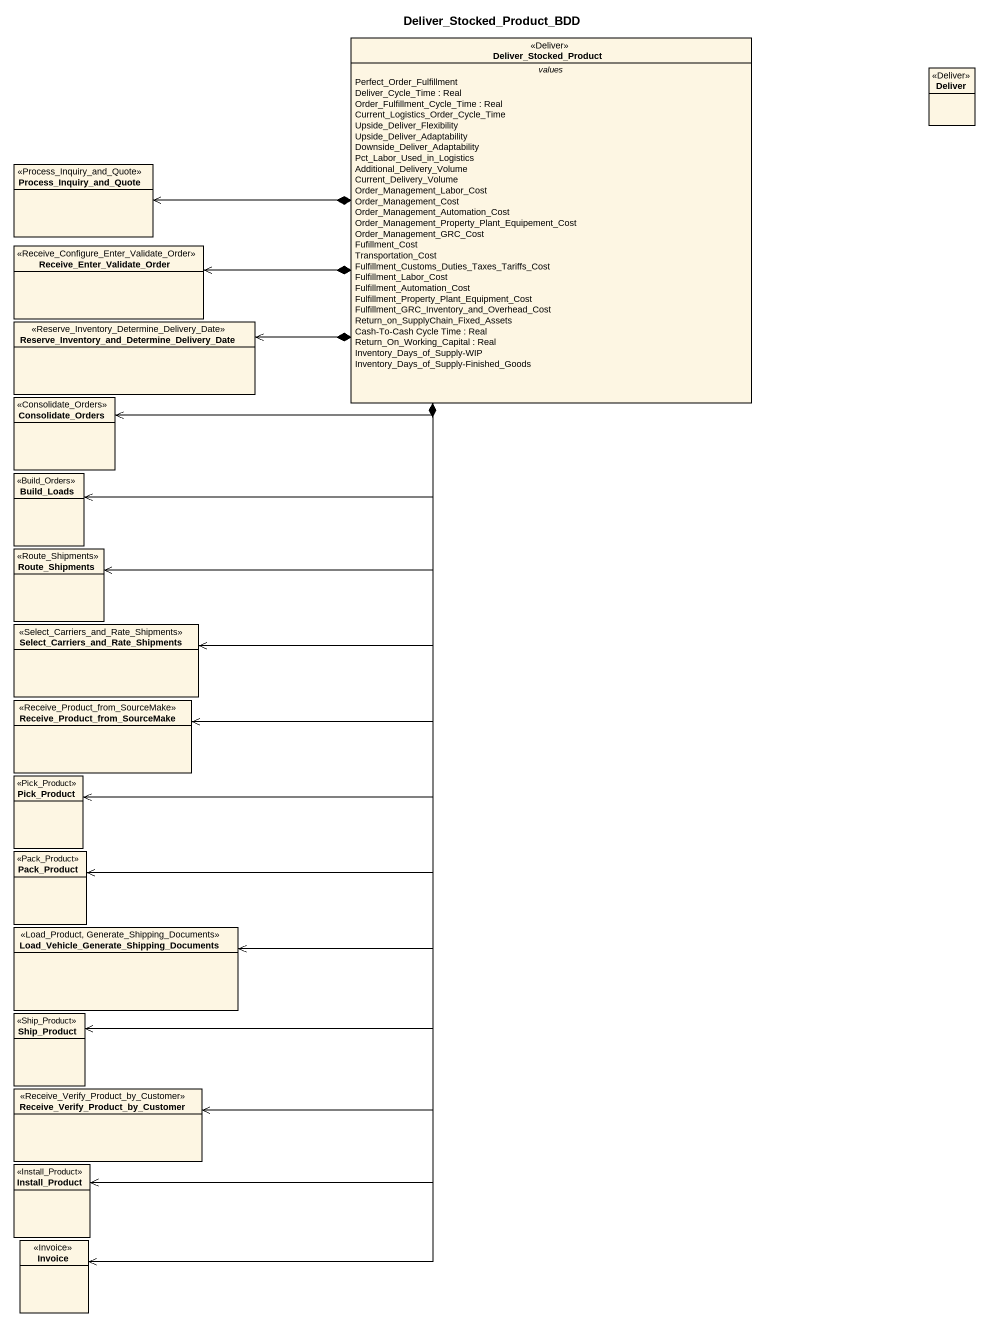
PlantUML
@startuml
title Deliver_Stocked_Product_BDD
hide circle
hide empty members
class Deliver_Stocked_Product <<Deliver>> {
  -- values --
  Perfect_Order_Fulfillment
  Deliver_Cycle_Time : Real
  Order_Fulfillment_Cycle_Time : Real
  Current_Logistics_Order_Cycle_Time
  Upside_Deliver_Flexibility
  Upside_Deliver_Adaptability
  Downside_Deliver_Adaptability
  Pct_Labor_Used_in_Logistics
  Additional_Delivery_Volume
  Current_Delivery_Volume
  Order_Management_Labor_Cost
  Order_Management_Cost
  Order_Management_Automation_Cost
  Order_Management_Property_Plant_Equipement_Cost
  Order_Management_GRC_Cost
  Fufillment_Cost
  Transportation_Cost
  Fulfillment_Customs_Duties_Taxes_Tariffs_Cost
  Fulfillment_Labor_Cost
  Fulfillment_Automation_Cost
  Fulfillment_Property_Plant_Equipment_Cost
  Fulfillment_GRC_Inventory_and_Overhead_Cost
  Return_on_SupplyChain_Fixed_Assets
  Cash-To-Cash Cycle Time : Real
  Return_On_Working_Capital : Real
  Inventory_Days_of_Supply-WIP
  Inventory_Days_of_Supply-Finished_Goods
}
class Deliver <<Deliver>>
class Process_Inquiry_and_Quote <<Process_Inquiry_and_Quote>>
class Receive_Enter_Validate_Order <<Receive_Configure_Enter_Validate_Order>>
class "Reserve_Inventory_and_Determine_Delivery_Date" as Reserve_Inventory_and <<Reserve_Inventory_Determine_Delivery_Date>>
class Consolidate_Orders <<Consolidate_Orders>>
class Build_Loads <<Build_Orders>>
class Route_Shipments <<Route_Shipments>>
class "Select_Carriers_and_Rate_Shipments" as Select_Carriers_and_Rate <<Select_Carriers_and_Rate_Shipments>>
class "Receive_Product_from_SourceMake" as Receive_Product_from <<Receive_Product_from_SourceMake>>
class Pick_Product <<Pick_Product>>
class Pack_Product <<Pack_Product>>
class "Load_Vehicle_Generate_Shipping_Documents" as Load_Vehicle_Generate <<Load_Product, Generate_Shipping_Documents>>
class Ship_Product <<Ship_Product>>
class "Receive_Verify_Product_by_Customer" as Receive_Verify_Product_by <<Receive_Verify_Product_by_Customer>>
class Install_Product <<Install_Product>>
class Invoice <<Invoice>>
Deliver_Stocked_Product *-left-> Process_Inquiry_and_Quote
Deliver_Stocked_Product *-left-> Receive_Enter_Validate_Order
Deliver_Stocked_Product *-left-> Reserve_Inventory_and
Deliver_Stocked_Product *-left-> Consolidate_Orders
Deliver_Stocked_Product *-left-> Build_Loads
Deliver_Stocked_Product *--> Route_Shipments
Deliver_Stocked_Product *--> Select_Carriers_and_Rate
Deliver_Stocked_Product *--> Receive_Product_from
Deliver_Stocked_Product *--> Pick_Product
Deliver_Stocked_Product *--> Pack_Product
Deliver_Stocked_Product *--> Load_Vehicle_Generate
Deliver_Stocked_Product *--> Ship_Product
Deliver_Stocked_Product *--> Receive_Verify_Product_by
Deliver_Stocked_Product *--> Install_Product
Deliver_Stocked_Product *--> Invoice
@enduml
